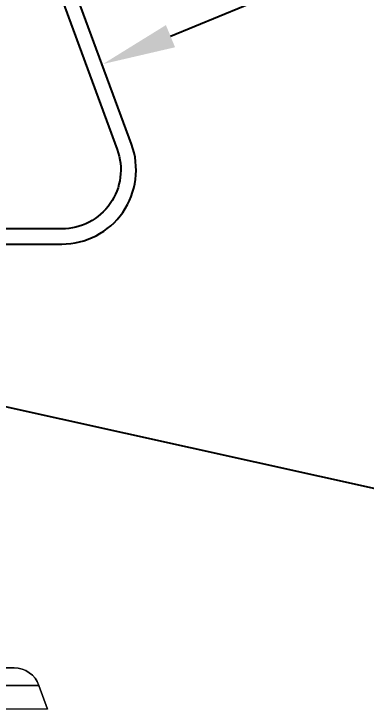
# Model space of a CAD drawing. Header units: inches. Extents: x -456 to 658, y -232 to 0.
# Drawn here: x -394.36 to -381.47, y -148.27 to -122.79 of the extents above; entities that cross this region are included whole.
import ezdxf
from ezdxf import colors
from ezdxf.entities.mleader import LeaderData, LeaderLine
from ezdxf.math import Vec2, Vec3

# ---------------------------------------------------------------- set-up
doc = ezdxf.new("R2010")
doc.units = ezdxf.units.IN
doc.header["$MEASUREMENT"] = 0
doc.layers.add('_Defpoints', color=7, linetype='Continuous', lineweight=25, plot=False)
doc.styles.add('Tahoma', font='tahoma.ttf')

# ---------------------------------------------------------------- blocks, each defined once
blk = doc.blocks.new('*U21')
for points in [[(0.658, 2.05), (0.4685, 2.05), (0.4685, 1.92), (0.558, 1.92), (0.558, 1.705), (0.1, 1.705), (0.1, 1.92), (0.1895, 1.92), (0.1895, 2.05), (0, 2.05), (0, 1.0103), (0.01, 1.0002), (0, 0.9903), (0, 0.1975), (0.125, 0.1975), (0.125, 0.2875), (0.422, 0.2875), (0.422, -0.2875), (0.125, -0.2875), (0.125, -0.1975), (0, -0.1975), (0, -0.3475, 0.414214), (0.04, -0.3875), (0.9, -0.3875, 0.521733), (1.2285, 0.0834), (0.8367, 1.1477), (0.8238, 1.1536), (0.8297, 1.1665), (0.658, 1.633)], [(0.6054, 1.5675), (0.6054, 1.5675), (1.1609, 0.0586, -0.521839), (0.9, -0.3155), (0.594, -0.3155, -0.414139), (0.494, -0.2155), (0.494, 0.3675), (0.172, 0.3675, -0.414214), (0.072, 0.4675), (0.072, 1.533, -0.414214), (0.172, 1.633), (0.5115, 1.633, -0.314291)]]:
    blk.add_lwpolyline(points, format="xyb", close=True)
blk.add_point((0, 0))
at = {"layer": '_Defpoints'}
blk.add_point((0.329, 2.05), dxfattribs=at)
blk = doc.blocks.new('FM-FF2-001--KIT_SIDE')
at = {"color": 0, "linetype": 'Continuous', "lineweight": 0, "extrusion": (-1, 6.12323e-17, 0)}
for p, q in [((0.865, 0.29), (-0.865, 0.29)), ((-0.865, 0.29), (0.865, 0.29)), ((0.9824, 0.2078), (-0.9824, 0.2078)), ((-0.9824, 0.2078), (0.9824, 0.2078)), ((0.9824, 0.2078), (1.0231, 0.0959)), ((1.0231, 0.0959), (0.9824, 0.2078)), ((1.0231, 0.0959), (-1.0231, 0.0959)), ((1.0231, 0.0959), (-1.0231, 0.0959))]:
    blk.add_line(p, q, dxfattribs=at)
at = {"color": 0, "linetype": 'Continuous', "lineweight": 0}
blk.add_arc((0.865, 0.165), 0.125, 20, 90, dxfattribs=at)
at = {"color": 0, "linetype": 'Continuous', "lineweight": 0, "extrusion": (0, 0, -1)}
blk.add_arc((-0.865, 0.165), 0.125, 90, 160, dxfattribs=at)

msp = doc.modelspace()

# ---------------------------------------------------------------- linework, layer by layer
msp.add_circle((-380.40764, -146.76), 62.22086)

# ---------------------------------------------------------------- block references
at = {"xscale": 7.777607268479954, "yscale": 7.777607268479954, "zscale": 7.777607268479954}
for name, p in [('*U21', (-399.61205, -128.21752)), ('FM-FF2-001--KIT_SIDE', (-401.08628, -149.01551))]:
    msp.add_blockref(name, p, dxfattribs=at)

# ---------------------------------------------------------------- leaders
ml = msp.add_multileader_mtext('Standard')
ml.set_content('RAIL', color=256, style='Tahoma')
ml.set_leader_properties()
ml.build(insert=Vec2(0, 0))
ml.multileader.update_dxf_attribs({"dogleg_length": 0.36, "arrow_head_size": 2.67355, "scale": 4})
ctx = ml.context
ctx.base_point, ctx.scale, ctx.char_height, ctx.arrow_head_size, ctx.landing_gap_size, ctx.plane_origin = Vec3(-306.37777, -96.01465), 4, 2.673552, 2.67355, 3.84992, Vec3(-364.87679, -132.40798)
notes = []
notes.append((ctx, [(0, (1, 1, 0), (-321.77743, -96.01465), (1, 0), 15.39966, [(0, [(-391.10086, -124.63099)], 0, [])])]))
ctx.mtext.insert, ctx.mtext.flow_direction = Vec3(-302.52786, -94.67788), 5
ml = msp.add_multileader_mtext('Standard')
ml.set_content('ATTACHMENT', color=256, style='Tahoma')
ml.set_leader_properties()
ml.build(insert=Vec2(0, 0))
ml.multileader.update_dxf_attribs({"dogleg_length": 0.36, "arrow_head_size": 2.67355, "scale": 4})
ctx = ml.context
ctx.base_point, ctx.scale, ctx.char_height, ctx.arrow_head_size, ctx.landing_gap_size, ctx.plane_origin = Vec3(-306.30505, -153.41383), 4, 2.673552, 2.67355, 3.84992, Vec3(-336.87757, -142.62232)
notes.append((ctx, [(0, (1, 1, 0), (-321.70471, -153.41383), (1, 0), 15.39966, [(0, [(-398.99762, -136.21827)], 0, [])])]))
ctx.mtext.insert, ctx.mtext.flow_direction = Vec3(-302.45513, -152.05282), 5
for ctx, leaders in notes:
    for number, flags, end, landing, length, lines in leaders:
        leader = LeaderData()
        leader.index, (leader.has_last_leader_line, leader.has_dogleg_vector, leader.attachment_direction) = number, flags
        leader.last_leader_point, leader.dogleg_vector, leader.dogleg_length = Vec3(end), Vec3(landing), length
        for number, points, colour, breaks in lines:
            line = LeaderLine()
            line.index, line.vertices, line.color, line.breaks = number, Vec3.list(points), colors.encode_raw_color(colour), breaks
            leader.lines.append(line)
        ctx.leaders.append(leader)

doc.saveas('drawing.dxf')
